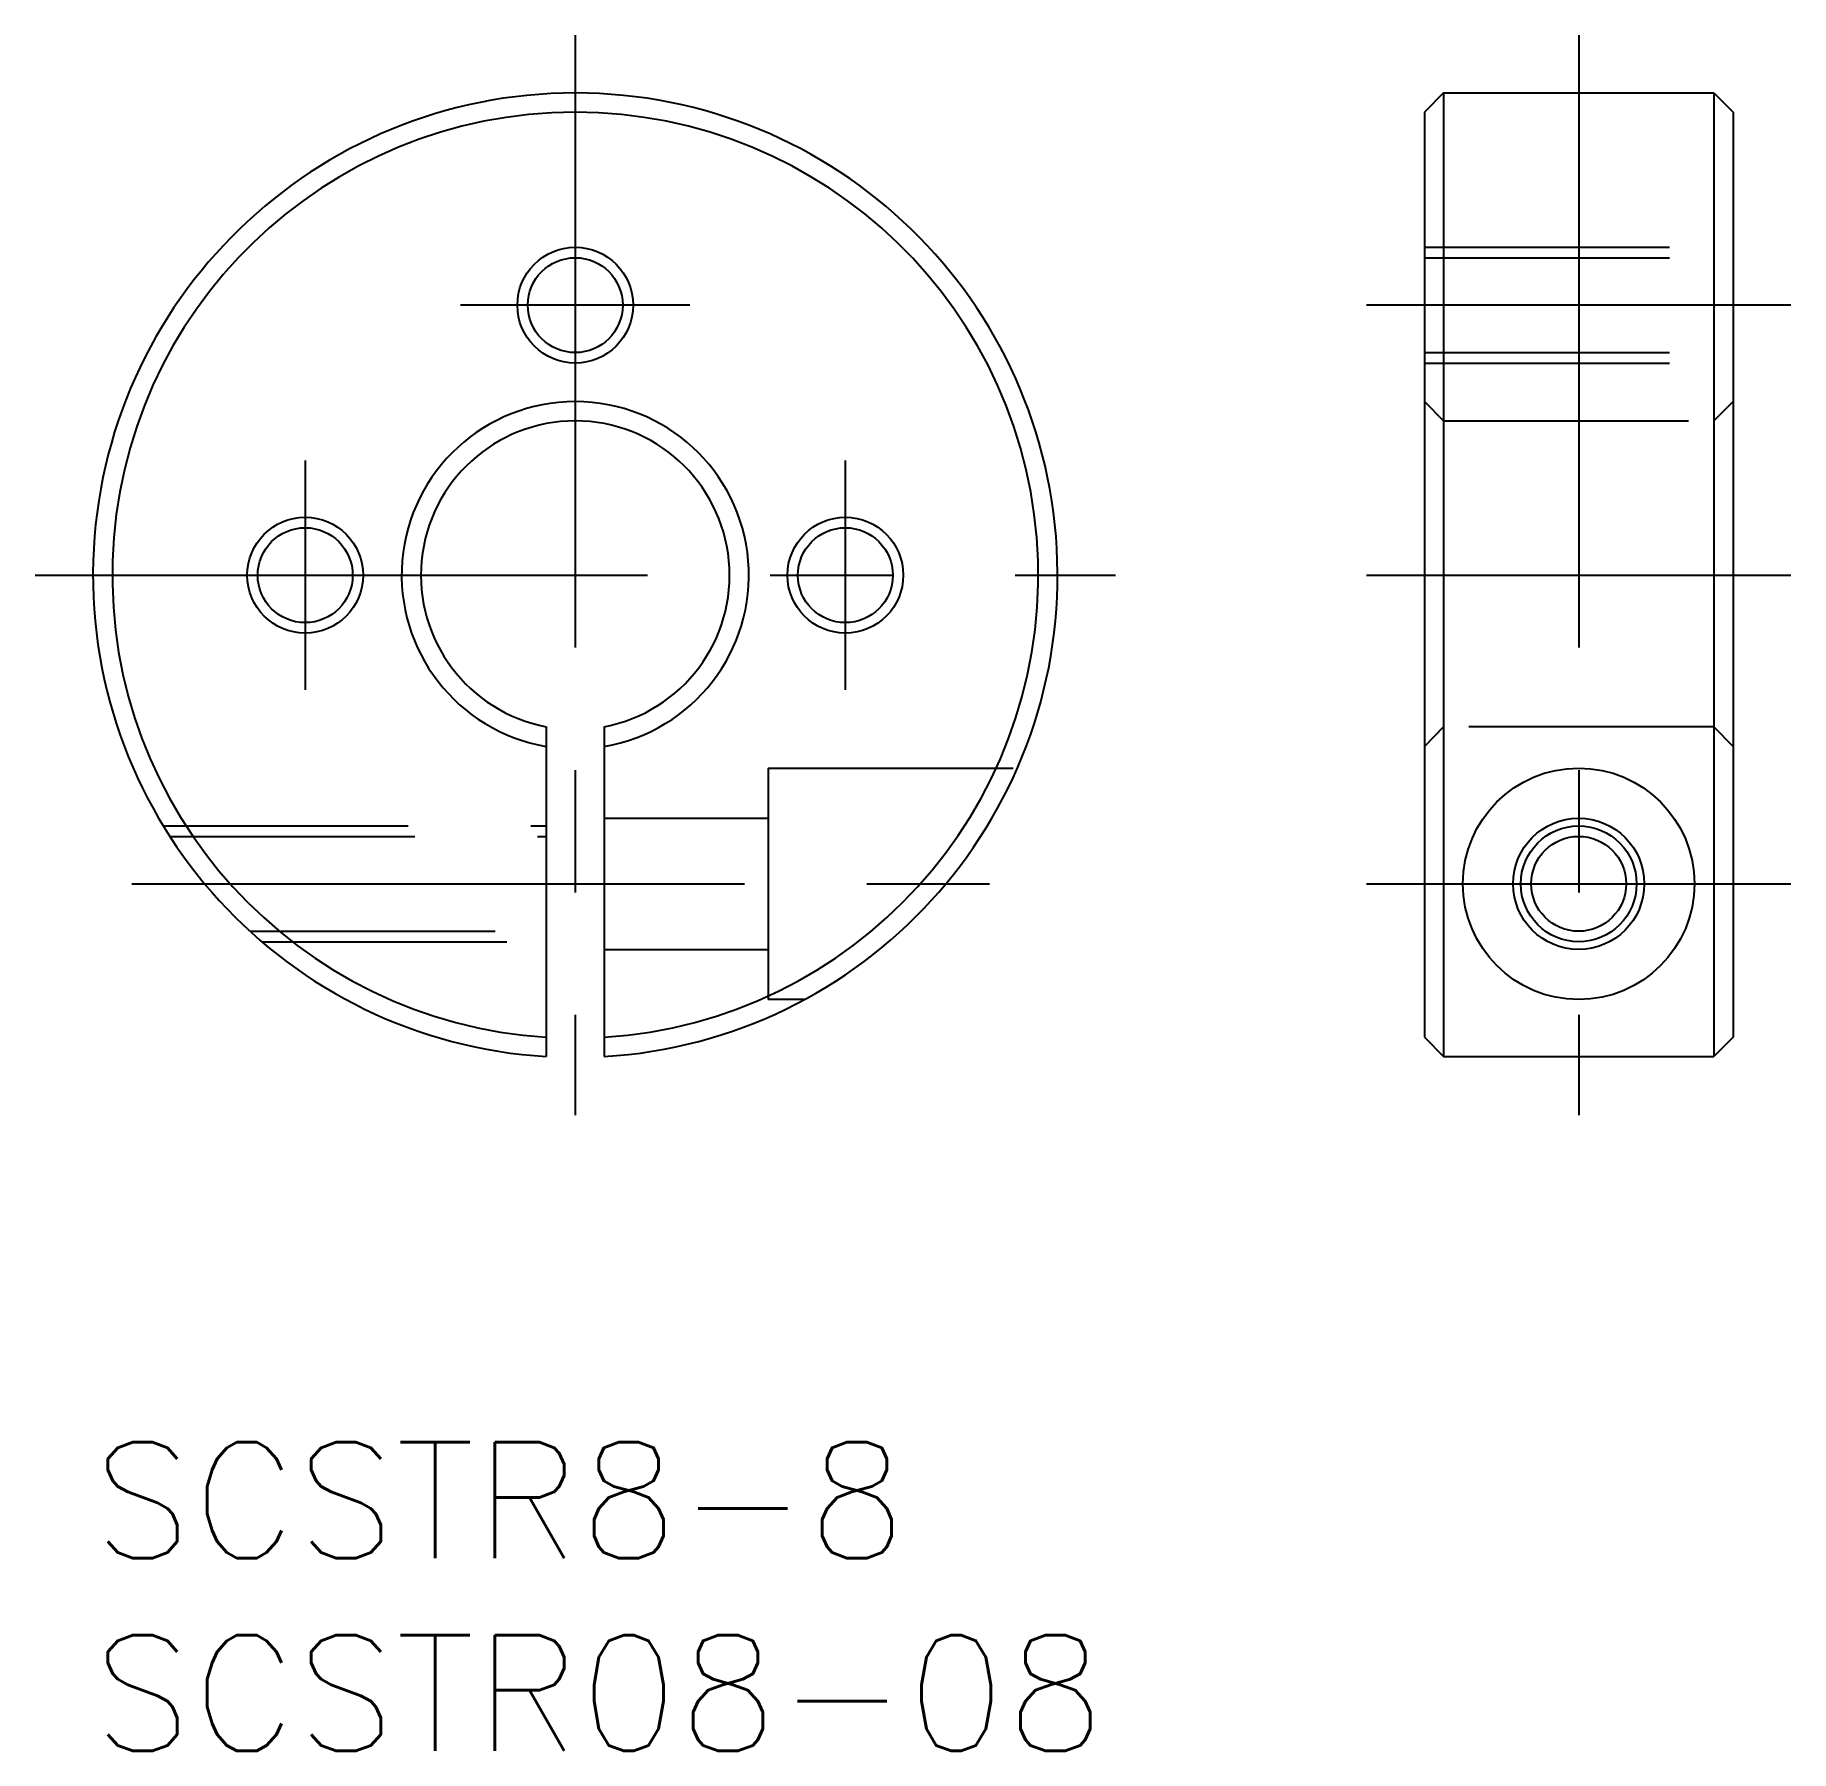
# Model space of a CAD drawing. Extents: x -1.5 to 44, y -8 to 36.5.
import ezdxf

# ---------------------------------------------------------------- set-up
doc = ezdxf.new("R2010")
doc.units = 0
doc.header["$LTSCALE"] = 0.5
doc.linetypes.add('CENTER', pattern=[50.8, 31.75, -6.35, 6.35, -6.35])
doc.linetypes.add('DASHED', pattern=[19.05, 12.7, -6.35])
for name, color, linetype in [('MSM_CENTER', 1, 'CENTER'), ('MSM_CONTINUOUS', 7, 'CONTINUOUS'), ('MSM_DASHED', 4, 'DASHED'), ('MSM_NARROW', 5, 'CONTINUOUS'), ('MSM_PART_NUMBER', 7, 'CONTINUOUS')]:
    doc.layers.add(name, color=color, linetype=linetype)
doc.styles.get("Standard").update_dxf_attribs({"font": 'txt.shx', "height": 3, "bigfont": 'bigfont.shx'})

# ---------------------------------------------------------------- blocks, each defined once
blk = doc.blocks.new('*U3')
at = {"layer": 'MSM_PART_NUMBER'}
blk.add_text('SCSTR8-8', height=3, dxfattribs=at).set_placement((0, -3))
blk = doc.blocks.new('*U4')
at = {"layer": 'MSM_PART_NUMBER'}
blk.add_text('SCSTR08-08', height=3, dxfattribs=at).set_placement((0, -8))

msp = doc.modelspace()

# ---------------------------------------------------------------- linework, layer by layer
at = {"layer": 'MSM_CENTER'}
for p, q in [((12.5, 36.477), (12.5, 8.477)), ((38.507, 36.477), (38.507, 8.477)), ((15.472, 29.477), (9.528, 29.477)), ((44.007, 29.477), (33.007, 29.477)), ((5.5, 25.449), (5.5, 19.506)), ((19.5, 19.506), (19.5, 25.449)), ((-1.5, 22.477), (26.5, 22.477)), ((33.007, 22.477), (44.007, 22.477)), ((1.011, 14.477), (24.897, 14.477)), ((33.007, 14.477), (44.007, 14.477))]:
    msp.add_line(p, q, dxfattribs=at)
at = {"layer": 'MSM_CONTINUOUS'}
for p, q in [((35.007, 34.977), (34.507, 34.477)), ((35.007, 34.977), (35.007, 10)), ((35.007, 34.977), (42.007, 34.977)), ((42.007, 34.977), (42.007, 10)), ((42.007, 34.977), (42.507, 34.477)), ((34.507, 34.477), (34.507, 10.501)), ((42.507, 34.477), (42.507, 10.501)), ((11.75, 18.548), (11.75, 10)), ((13.25, 18.548), (13.25, 10)), ((34.507, 10.501), (35.007, 10)), ((42.507, 10.501), (42.007, 10)), ((35.007, 10), (42.007, 10))]:
    msp.add_line(p, q, dxfattribs=at)
for centre, radius in [((12.5, 29.477), 1.23), ((5.5, 22.477), 1.23), ((19.5, 22.477), 1.23), ((38.507, 14.477), 3), ((38.507, 14.477), 1.7), ((38.507, 14.477), 1.23)]:
    msp.add_circle(centre, radius, dxfattribs=at)
for radius, start, end in [(12.5, 273.4398, 266.5602), (12, 273.5833, 266.4167), (4.5, 279.5941, 260.4059), (4, 280.8069, 259.1931)]:
    msp.add_arc((12.5, 22.477), radius, start, end, dxfattribs=at)
at = {"layer": 'MSM_DASHED'}
for p, q in [((34.507, 30.977), (42.507, 30.977)), ((34.507, 30.707), (42.507, 30.707)), ((34.507, 28.248), (42.507, 28.248)), ((34.507, 27.977), (42.507, 27.977)), ((34.507, 26.977), (35.007, 26.477)), ((42.007, 26.477), (42.507, 26.977)), ((35.007, 26.477), (42.007, 26.477)), ((35.007, 18.548), (34.507, 18.04)), ((42.007, 18.548), (35.007, 18.548)), ((42.007, 18.548), (42.507, 18.04)), ((17.5, 17.477), (23.956, 17.477)), ((17.5, 17.477), (17.5, 11.477)), ((1.823, 15.977), (11.75, 15.977)), ((13.25, 16.177), (17.5, 16.177)), ((1.992, 15.707), (11.75, 15.707)), ((4.07, 13.248), (11.75, 13.248)), ((4.376, 12.977), (11.75, 12.977)), ((13.25, 12.777), (17.5, 12.777)), ((18.437, 11.477), (17.5, 11.477))]:
    msp.add_line(p, q, dxfattribs=at)
at = {"layer": 'MSM_NARROW'}
for centre in [(12.5, 29.477), (5.5, 22.477), (19.5, 22.477), (38.507, 14.477)]:
    msp.add_circle(centre, 1.5, dxfattribs=at)

# ---------------------------------------------------------------- block references
at = {"layer": 'MSM_CONTINUOUS'}
for name in ['*U3', '*U4']:
    msp.add_blockref(name, (0, 0), dxfattribs=at)

doc.saveas('drawing.dxf')
